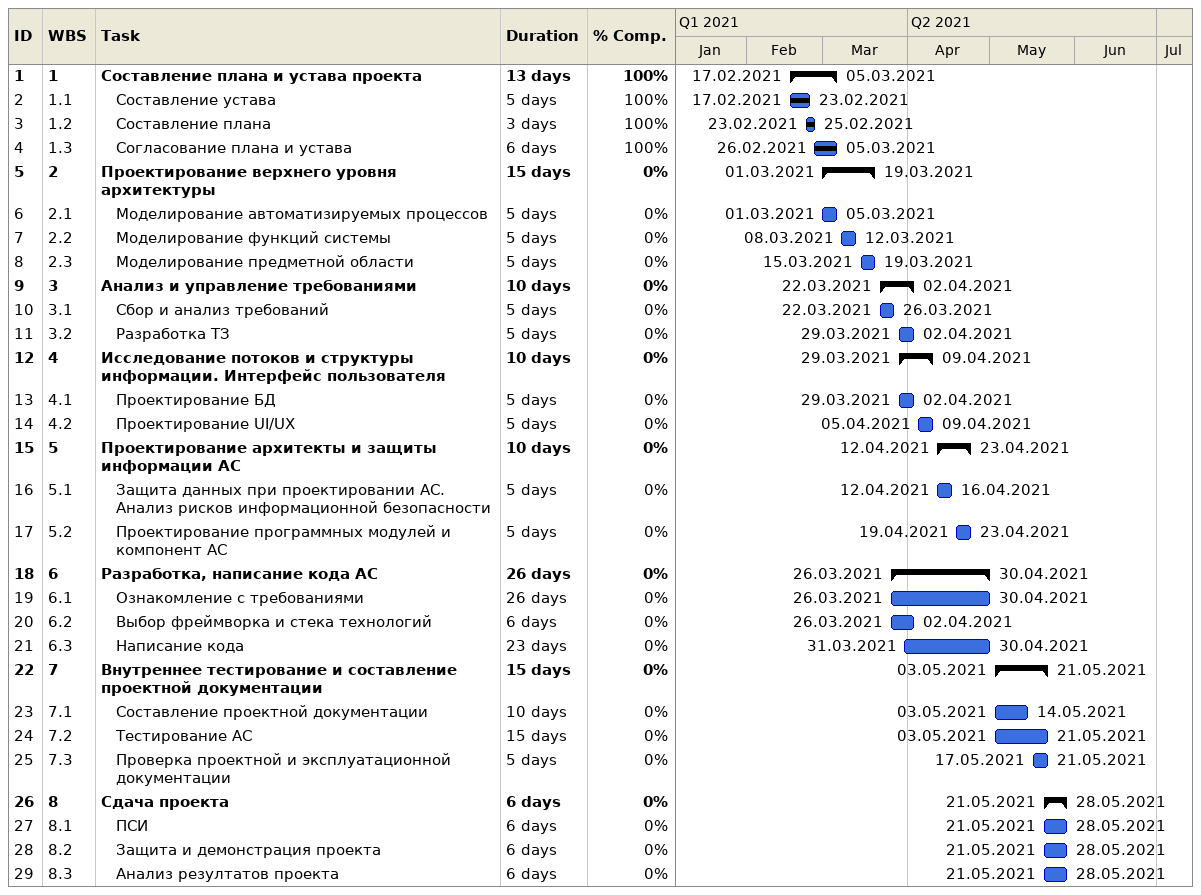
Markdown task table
| ID | WBS | Task | Duration | Start | Finish | % complete |
|---|---|---|---|---|---|---|
| 1 | 1 | **Составление плана и устава проекта** | 13d | 2021-02-17 | 2021-03-05 | 100 |
| 2 | 1.1 | Составление устава | 5d | 2021-02-17 | 2021-02-23 | 100 |
| 3 | 1.2 | Составление плана | 3d | 2021-02-23 | 2021-02-25 | 100 |
| 4 | 1.3 | Согласование плана и устава | 6d | 2021-02-26 | 2021-03-05 | 100 |
| 5 | 2 | **Проектирование верхнего уровня архитектуры** | 15d | 2021-03-01 | 2021-03-19 | 0 |
| 6 | 2.1 | Моделирование автоматизируемых процессов | 5d | 2021-03-01 | 2021-03-05 | 0 |
| 7 | 2.2 | Моделирование функций системы | 5d | 2021-03-08 | 2021-03-12 | 0 |
| 8 | 2.3 | Моделирование предметной области | 5d | 2021-03-15 | 2021-03-19 | 0 |
| 9 | 3 | **Анализ и управление требованиями** | 10d | 2021-03-22 | 2021-04-02 | 0 |
| 10 | 3.1 | Сбор и анализ требований | 5d | 2021-03-22 | 2021-03-26 | 0 |
| 11 | 3.2 | Разработка ТЗ | 5d | 2021-03-29 | 2021-04-02 | 0 |
| 12 | 4 | **Исследование потоков и структуры информации. Интерфейс пользователя** | 10d | 2021-03-29 | 2021-04-09 | 0 |
| 13 | 4.1 | Проектирование БД | 5d | 2021-03-29 | 2021-04-02 | 0 |
| 14 | 4.2 | Проектирование UI/UX | 5d | 2021-04-05 | 2021-04-09 | 0 |
| 15 | 5 | **Проектирование архитекты и защиты информации АС** | 10d | 2021-04-12 | 2021-04-23 | 0 |
| 16 | 5.1 | Защита данных при проектировании АС. Анализ рисков информационной безопасности | 5d | 2021-04-12 | 2021-04-16 | 0 |
| 17 | 5.2 | Проектирование программных модулей и компонент АС | 5d | 2021-04-19 | 2021-04-23 | 0 |
| 18 | 6 | **Разработка, написание кода АС** | 26d | 2021-03-26 | 2021-04-30 | 0 |
| 19 | 6.1 | Ознакомление с требованиями | 26d | 2021-03-26 | 2021-04-30 | 0 |
| 20 | 6.2 | Выбор фреймворка и стека технологий | 6d | 2021-03-26 | 2021-04-02 | 0 |
| 21 | 6.3 | Написание кода | 23d | 2021-03-31 | 2021-04-30 | 0 |
| 22 | 7 | **Внутреннее тестирование и составление проектной документации** | 15d | 2021-05-03 | 2021-05-21 | 0 |
| 23 | 7.1 | Составление проектной документации | 10d | 2021-05-03 | 2021-05-14 | 0 |
| 24 | 7.2 | Тестирование АС | 15d | 2021-05-03 | 2021-05-21 | 0 |
| 25 | 7.3 | Проверка проектной и эксплуатационной документации | 5d | 2021-05-17 | 2021-05-21 | 0 |
| 26 | 8 | **Сдача проекта** | 6d | 2021-05-21 | 2021-05-28 | 0 |
| 27 | 8.1 | ПСИ | 6d | 2021-05-21 | 2021-05-28 | 0 |
| 28 | 8.2 | Защита и демонстрация проекта | 6d | 2021-05-21 | 2021-05-28 | 0 |
| 29 | 8.3 | Анализ резултатов проекта | 6d | 2021-05-21 | 2021-05-28 | 0 |
